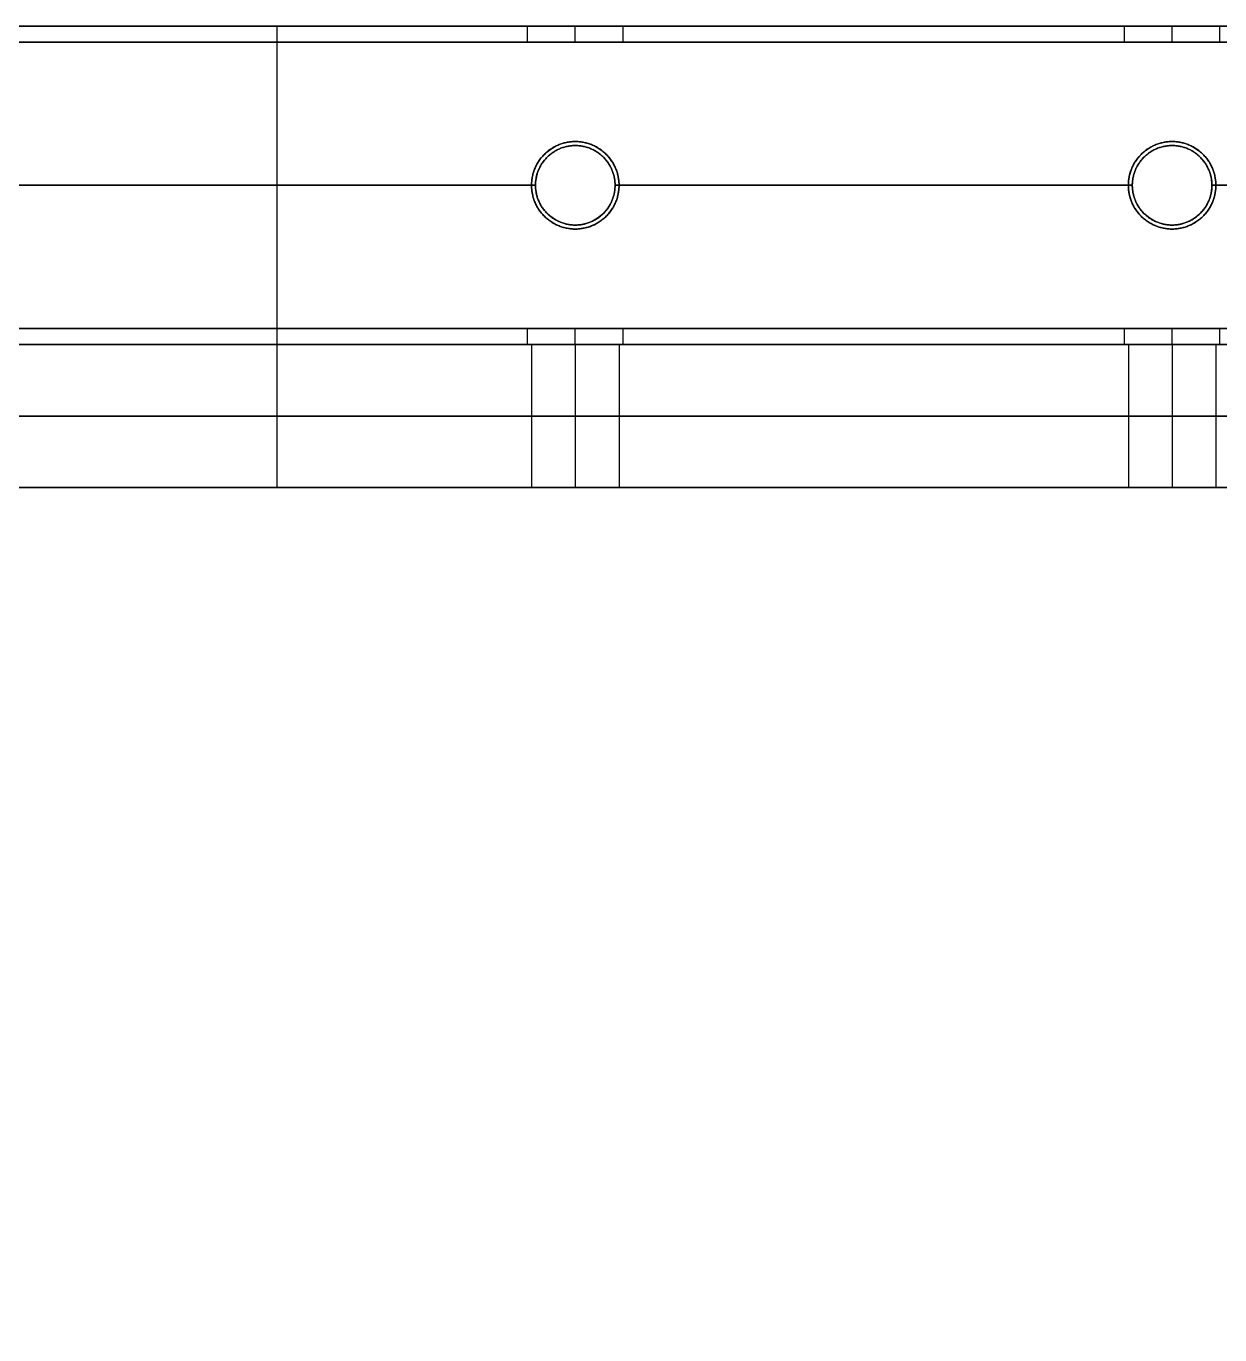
# Model space of a CAD drawing. Header units: millimetres. Extents: x -6529 to 809, y -8611 to 207.
# Drawn here: x 419.5 to 569.5, y -3859.7 to -3695.2 of the extents above; entities that cross this region are included whole.
import ezdxf

# ---------------------------------------------------------------- set-up
doc = ezdxf.new("R2010")
doc.units = ezdxf.units.MM
doc.header["$MEASUREMENT"] = 0
for name, color, linetype, true_color in [('gaten$11mm', 7, 'Continuous', 0xff6a35), ('platen', 7, 'Continuous', 0x007f00), ('staal', 5, 'Continuous', 0x0000ff)]:
    doc.layers.add(name, color=color, linetype=linetype, true_color=true_color)

# ---------------------------------------------------------------- blocks, each defined once
blk = doc.blocks.new('top plaat')
at = {"layer": 'platen'}
for p, q in [((995.5, 25.5), (995.5, 25.5, 18)), ((1070.5, 25.5), (1070.5, 25.5, 18)), ((990, 20), (990, 20, 18)), ((1001, 20), (1001, 20, 18)), ((1065, 20), (1065, 20, 18)), ((1076, 20), (1076, 20, 18)), ((995.5, 14.5), (995.5, 14.5, 18)), ((1070.5, 14.5), (1070.5, 14.5, 18))]:
    blk.add_line(p, q, dxfattribs=at)
for points in [[(1276, 40), (967, 40), (658, 40)], [(1276, 40, 18), (967, 40, 18), (658, 40, 18)], [(1276, 40, 9), (967, 40, 9), (658, 40, 9)], [(967, 40), (967, 40, 9), (967, 40, 18)]]:
    blk.add_open_spline(points, degree=2, dxfattribs=at)
for points, knots in [([(995.5, 25.5), (1001, 25.5), (1001, 20), (1001, 14.5), (995.5, 14.5), (990, 14.5), (990, 20), (990, 25.5), (995.5, 25.5)], [-31.415927, -31.415927, -31.415927, -23.561945, -23.561945, -15.707963, -15.707963, -7.853982, -7.853982, 0, 0, 0]), ([(995.5, 25.5, 18), (1001, 25.5, 18), (1001, 20, 18), (1001, 14.5, 18), (995.5, 14.5, 18), (990, 14.5, 18), (990, 20, 18), (990, 25.5, 18), (995.5, 25.5, 18)], [-31.415927, -31.415927, -31.415927, -23.561945, -23.561945, -15.707963, -15.707963, -7.853982, -7.853982, 0, 0, 0]), ([(995.5, 25.5, 9), (990, 25.5, 9), (990, 20, 9), (990, 14.5, 9), (995.5, 14.5, 9), (1001, 14.5, 9), (1001, 20, 9), (1001, 25.5, 9), (995.5, 25.5, 9)], [0, 0, 0, 7.853982, 7.853982, 15.707963, 15.707963, 23.561945, 23.561945, 31.415927, 31.415927, 31.415927]), ([(1070.5, 25.5), (1076, 25.5), (1076, 20), (1076, 14.5), (1070.5, 14.5), (1065, 14.5), (1065, 20), (1065, 25.5), (1070.5, 25.5)], [-31.415927, -31.415927, -31.415927, -23.561945, -23.561945, -15.707963, -15.707963, -7.853982, -7.853982, 0, 0, 0]), ([(1070.5, 25.5, 18), (1076, 25.5, 18), (1076, 20, 18), (1076, 14.5, 18), (1070.5, 14.5, 18), (1065, 14.5, 18), (1065, 20, 18), (1065, 25.5, 18), (1070.5, 25.5, 18)], [-31.415927, -31.415927, -31.415927, -23.561945, -23.561945, -15.707963, -15.707963, -7.853982, -7.853982, 0, 0, 0]), ([(1070.5, 25.5, 9), (1065, 25.5, 9), (1065, 20, 9), (1065, 14.5, 9), (1070.5, 14.5, 9), (1076, 14.5, 9), (1076, 20, 9), (1076, 25.5, 9), (1070.5, 25.5, 9)], [0, 0, 0, 7.853982, 7.853982, 15.707963, 15.707963, 23.561945, 23.561945, 31.415927, 31.415927, 31.415927])]:
    blk.add_rational_spline(points, [1, 0.707106781187, 1, 0.707106781187, 1, 0.707106781187, 1, 0.707106781187, 1], degree=2, knots=knots, dxfattribs=at)
blk = doc.blocks.new('plaat base')
at = {"layer": 'platen'}
for p, q in [((995.5, 43.5), (995.5, 43.5, 18)), ((1070.5, 43.5), (1070.5, 43.5, 18)), ((990, 38), (990, 38, 18)), ((1001, 38), (1001, 38, 18)), ((1065, 38), (1065, 38, 18)), ((1076, 38), (1076, 38, 18)), ((995.5, 32.5), (995.5, 32.5, 18)), ((1070.5, 32.5), (1070.5, 32.5, 18)), ((58, -600), (1258, -600)), ((58, -600, 18), (1258, -600, 18))]:
    blk.add_line(p, q, dxfattribs=at)
for points in [[(1258, 58), (1108, 58), (958, 58)], [(958, 58), (958, 58, 9), (958, 58, 18)], [(1258, 58, 18), (1108, 58, 18), (958, 58, 18)], [(958, 58), (958, 29), (958, 0)], [(958, 58, 18), (958, 29, 18), (958, 0, 18)], [(1258, 58, 9), (1108, 58, 9), (958, 58, 9)], [(958, 58, 9), (958, 29, 9), (958, 0, 9)], [(958, 29), (958, 29, 9), (958, 29, 18)], [(958, 0), (808, 0), (658, 0)], [(958, 0, 18), (808, 0, 18), (658, 0, 18)], [(958, 0, 9), (808, 0, 9), (658, 0, 9)], [(958, 0), (958, 0, 9), (958, 0, 18)], [(958, -1258), (958, -1229), (958, -1200)], [(958, -1200), (958, -1200, 9), (958, -1200, 18)], [(958, -1258, 18), (958, -1229, 18), (958, -1200, 18)], [(958, -1200), (1137, -1200), (1316, -1200)], [(958, -1200, 18), (1137, -1200, 18), (1316, -1200, 18)], [(958, -1258, 9), (958, -1229, 9), (958, -1200, 9)], [(958, -1200, 9), (1137, -1200, 9), (1316, -1200, 9)], [(958, -1229), (958, -1229, 9), (958, -1229, 18)], [(658, -1258), (808, -1258), (958, -1258)], [(658, -1258, 18), (808, -1258, 18), (958, -1258, 18)], [(658, -1258, 9), (808, -1258, 9), (958, -1258, 9)], [(958, -1258), (958, -1258, 9), (958, -1258, 18)]]:
    blk.add_open_spline(points, degree=2, dxfattribs=at)
for points in [[(995.5, 43.5), (1001, 43.5), (1001, 38), (1001, 32.5), (995.5, 32.5), (990, 32.5), (990, 38), (990, 43.5), (995.5, 43.5)], [(995.5, 43.5, 18), (1001, 43.5, 18), (1001, 38, 18), (1001, 32.5, 18), (995.5, 32.5, 18), (990, 32.5, 18), (990, 38, 18), (990, 43.5, 18), (995.5, 43.5, 18)], [(1070.5, 43.5), (1076, 43.5), (1076, 38), (1076, 32.5), (1070.5, 32.5), (1065, 32.5), (1065, 38), (1065, 43.5), (1070.5, 43.5)], [(1070.5, 43.5, 18), (1076, 43.5, 18), (1076, 38, 18), (1076, 32.5, 18), (1070.5, 32.5, 18), (1065, 32.5, 18), (1065, 38, 18), (1065, 43.5, 18), (1070.5, 43.5, 18)]]:
    blk.add_rational_spline(points, [1, 0.707106781187, 1, 0.707106781187, 1, 0.707106781187, 1, 0.707106781187, 1], degree=2, knots=[-31.415927, -31.415927, -31.415927, -23.561945, -23.561945, -15.707963, -15.707963, -7.853982, -7.853982, 0, 0, 0], dxfattribs=at)

msp = doc.modelspace()

# ---------------------------------------------------------------- linework, layer by layer
at = {"layer": 'gaten$11mm'}
for centre in [(488.53, -3715.21), (563.53, -3715.21)]:
    msp.add_circle(centre, 5.5, dxfattribs=at)
at = {"layer": 'staal'}
for p, q in [((482.53, -3697.21, 20), (482.53, -3695.21, 20)), ((482.53, -3697.21, 1296), (482.53, -3695.21, 1296)), ((488.53, -3697.21, 26), (488.53, -3695.21, 26)), ((488.53, -3697.21, 14), (488.53, -3695.21, 14)), ((488.53, -3697.21, 1302), (488.53, -3695.21, 1302)), ((488.53, -3697.21, 1290), (488.53, -3695.21, 1290)), ((494.53, -3697.21, 20), (494.53, -3695.21, 20)), ((494.53, -3697.21, 1296), (494.53, -3695.21, 1296)), ((557.53, -3697.21, 20), (557.53, -3695.21, 20)), ((557.53, -3697.21, 1296), (557.53, -3695.21, 1296)), ((563.53, -3697.21, 26), (563.53, -3695.21, 26)), ((563.53, -3697.21, 14), (563.53, -3695.21, 14)), ((563.53, -3697.21, 1302), (563.53, -3695.21, 1302)), ((563.53, -3697.21, 1290), (563.53, -3695.21, 1290)), ((569.53, -3697.21, 20), (569.53, -3695.21, 20)), ((569.53, -3697.21, 1296), (569.53, -3695.21, 1296)), ((488.53, -3710.21, 38), (488.53, -3710.21, 40)), ((488.53, -3710.21), (488.53, -3710.21, 2)), ((488.53, -3710.21, 1314), (488.53, -3710.21, 1316)), ((488.53, -3710.21, 1276), (488.53, -3710.21, 1278)), ((563.53, -3710.21, 38), (563.53, -3710.21, 40)), ((563.53, -3710.21), (563.53, -3710.21, 2)), ((563.53, -3710.21, 1314), (563.53, -3710.21, 1316)), ((563.53, -3710.21, 1276), (563.53, -3710.21, 1278)), ((483.53, -3715.21, 38), (483.53, -3715.21, 40)), ((483.53, -3715.21), (483.53, -3715.21, 2)), ((483.53, -3715.21, 1314), (483.53, -3715.21, 1316)), ((483.53, -3715.21, 1276), (483.53, -3715.21, 1278)), ((493.53, -3715.21, 38), (493.53, -3715.21, 40)), ((493.53, -3715.21), (493.53, -3715.21, 2)), ((493.53, -3715.21, 1314), (493.53, -3715.21, 1316)), ((493.53, -3715.21, 1276), (493.53, -3715.21, 1278)), ((558.53, -3715.21, 38), (558.53, -3715.21, 40)), ((558.53, -3715.21), (558.53, -3715.21, 2)), ((558.53, -3715.21, 1314), (558.53, -3715.21, 1316)), ((558.53, -3715.21, 1276), (558.53, -3715.21, 1278)), ((568.53, -3715.21, 38), (568.53, -3715.21, 40)), ((568.53, -3715.21), (568.53, -3715.21, 2)), ((568.53, -3715.21, 1314), (568.53, -3715.21, 1316)), ((568.53, -3715.21, 1276), (568.53, -3715.21, 1278)), ((488.53, -3720.21), (488.53, -3720.21, 2)), ((488.53, -3720.21, 38), (488.53, -3720.21, 40)), ((488.53, -3720.21, 1276), (488.53, -3720.21, 1278)), ((488.53, -3720.21, 1314), (488.53, -3720.21, 1316)), ((563.53, -3720.21), (563.53, -3720.21, 2)), ((563.53, -3720.21, 38), (563.53, -3720.21, 40)), ((563.53, -3720.21, 1276), (563.53, -3720.21, 1278)), ((563.53, -3720.21, 1314), (563.53, -3720.21, 1316)), ((482.53, -3735.21, 20), (482.53, -3733.21, 20)), ((482.53, -3735.21, 1296), (482.53, -3733.21, 1296)), ((488.53, -3735.21, 26), (488.53, -3733.21, 26)), ((488.53, -3735.21, 14), (488.53, -3733.21, 14)), ((488.53, -3735.21, 1302), (488.53, -3733.21, 1302)), ((488.53, -3735.21, 1290), (488.53, -3733.21, 1290)), ((494.53, -3735.21, 20), (494.53, -3733.21, 20)), ((494.53, -3735.21, 1296), (494.53, -3733.21, 1296)), ((557.53, -3735.21, 20), (557.53, -3733.21, 20)), ((557.53, -3735.21, 1296), (557.53, -3733.21, 1296)), ((563.53, -3735.21, 26), (563.53, -3733.21, 26)), ((563.53, -3735.21, 14), (563.53, -3733.21, 14)), ((563.53, -3735.21, 1302), (563.53, -3733.21, 1302)), ((563.53, -3735.21, 1290), (563.53, -3733.21, 1290)), ((569.53, -3735.21, 20), (569.53, -3733.21, 20)), ((569.53, -3735.21, 1296), (569.53, -3733.21, 1296))]:
    msp.add_line(p, q, dxfattribs=at)
for points in [[(-506.97, -3695.21), (809.03, -3695.21), (809.03, -5011.21), (-506.97, -5011.21)], [(-466.97, -3735.21), (769.03, -3735.21), (769.03, -4971.21), (-466.97, -4971.21)]]:
    msp.add_lwpolyline(points, close=True, dxfattribs=at)
for centre in [(488.53, -3715.21), (488.53, -3715.21, 39), (488.53, -3715.21, 1), (488.53, -3715.21, 1276), (488.53, -3715.21, 1315), (488.53, -3715.21, 1277), (563.53, -3715.21), (563.53, -3715.21, 39), (563.53, -3715.21, 1), (563.53, -3715.21, 1276), (563.53, -3715.21, 1315), (563.53, -3715.21, 1277)]:
    msp.add_circle(centre, 5, dxfattribs=at)
for points in [[(809.03, -3695.21), (151.03, -3695.21), (-506.97, -3695.21)], [(809.03, -3695.21, 40), (151.03, -3695.21, 40), (-506.97, -3695.21, 40)], [(-506.97, -3695.21, 1276), (151.03, -3695.21, 1276), (809.03, -3695.21, 1276)], [(-506.97, -3695.21, 1316), (151.03, -3695.21, 1316), (809.03, -3695.21, 1316)], [(482.53, -3695.21, 20), (451.03, -3695.21, 20), (419.53, -3695.21, 20)], [(419.53, -3695.21, 1296), (451.03, -3695.21, 1296), (482.53, -3695.21, 1296)], [(557.53, -3695.21, 20), (526.03, -3695.21, 20), (494.53, -3695.21, 20)], [(494.53, -3695.21, 1296), (526.03, -3695.21, 1296), (557.53, -3695.21, 1296)], [(632.53, -3695.21, 20), (601.03, -3695.21, 20), (569.53, -3695.21, 20)], [(807.03, -3697.21, 38), (151.03, -3697.21, 38), (-504.97, -3697.21, 38)], [(807.03, -3697.21, 2), (151.03, -3697.21, 2), (-504.97, -3697.21, 2)], [(-504.97, -3697.21, 1314), (151.03, -3697.21, 1314), (807.03, -3697.21, 1314)], [(-504.97, -3697.21, 1278), (151.03, -3697.21, 1278), (807.03, -3697.21, 1278)], [(482.53, -3697.21, 20), (451.03, -3697.21, 20), (419.53, -3697.21, 20)], [(419.53, -3697.21, 1296), (451.03, -3697.21, 1296), (482.53, -3697.21, 1296)], [(557.53, -3697.21, 20), (526.03, -3697.21, 20), (494.53, -3697.21, 20)], [(494.53, -3697.21, 1296), (526.03, -3697.21, 1296), (557.53, -3697.21, 1296)], [(632.53, -3697.21, 20), (601.03, -3697.21, 20), (569.53, -3697.21, 20)], [(569.53, -3697.21, 1296), (601.03, -3697.21, 1296), (632.53, -3697.21, 1296)], [(483.53, -3715.21, 40), (451.03, -3715.21, 40), (418.53, -3715.21, 40)], [(483.53, -3715.21, 38), (451.03, -3715.21, 38), (418.53, -3715.21, 38)], [(483.53, -3715.21, 2), (451.03, -3715.21, 2), (418.53, -3715.21, 2)], [(483.53, -3715.21), (451.03, -3715.21), (418.53, -3715.21)], [(418.53, -3715.21, 1316), (451.03, -3715.21, 1316), (483.53, -3715.21, 1316)], [(418.53, -3715.21, 1314), (451.03, -3715.21, 1314), (483.53, -3715.21, 1314)], [(418.53, -3715.21, 1278), (451.03, -3715.21, 1278), (483.53, -3715.21, 1278)], [(418.53, -3715.21, 1276), (451.03, -3715.21, 1276), (483.53, -3715.21, 1276)], [(558.53, -3715.21, 40), (526.03, -3715.21, 40), (493.53, -3715.21, 40)], [(558.53, -3715.21, 38), (526.03, -3715.21, 38), (493.53, -3715.21, 38)], [(558.53, -3715.21, 2), (526.03, -3715.21, 2), (493.53, -3715.21, 2)], [(558.53, -3715.21), (526.03, -3715.21), (493.53, -3715.21)], [(493.53, -3715.21, 1316), (526.03, -3715.21, 1316), (558.53, -3715.21, 1316)], [(493.53, -3715.21, 1314), (526.03, -3715.21, 1314), (558.53, -3715.21, 1314)], [(493.53, -3715.21, 1278), (526.03, -3715.21, 1278), (558.53, -3715.21, 1278)], [(493.53, -3715.21, 1276), (526.03, -3715.21, 1276), (558.53, -3715.21, 1276)], [(633.53, -3715.21, 40), (601.03, -3715.21, 40), (568.53, -3715.21, 40)], [(633.53, -3715.21, 38), (601.03, -3715.21, 38), (568.53, -3715.21, 38)], [(633.53, -3715.21, 2), (601.03, -3715.21, 2), (568.53, -3715.21, 2)], [(633.53, -3715.21), (601.03, -3715.21), (568.53, -3715.21)], [(568.53, -3715.21, 1316), (601.03, -3715.21, 1316), (633.53, -3715.21, 1316)], [(568.53, -3715.21, 1314), (601.03, -3715.21, 1314), (633.53, -3715.21, 1314)], [(568.53, -3715.21, 1278), (601.03, -3715.21, 1278), (633.53, -3715.21, 1278)], [(568.53, -3715.21, 1276), (601.03, -3715.21, 1276), (633.53, -3715.21, 1276)], [(771.03, -3733.21, 38), (151.03, -3733.21, 38), (-468.97, -3733.21, 38)], [(771.03, -3733.21, 2), (151.03, -3733.21, 2), (-468.97, -3733.21, 2)], [(-468.97, -3733.21, 1314), (151.03, -3733.21, 1314), (771.03, -3733.21, 1314)], [(-468.97, -3733.21, 1278), (151.03, -3733.21, 1278), (771.03, -3733.21, 1278)], [(482.53, -3733.21, 20), (451.03, -3733.21, 20), (419.53, -3733.21, 20)], [(419.53, -3733.21, 1296), (451.03, -3733.21, 1296), (482.53, -3733.21, 1296)], [(557.53, -3733.21, 20), (526.03, -3733.21, 20), (494.53, -3733.21, 20)], [(494.53, -3733.21, 1296), (526.03, -3733.21, 1296), (557.53, -3733.21, 1296)], [(632.53, -3733.21, 20), (601.03, -3733.21, 20), (569.53, -3733.21, 20)], [(569.53, -3733.21, 1296), (601.03, -3733.21, 1296), (632.53, -3733.21, 1296)], [(769.03, -3735.21), (151.03, -3735.21), (-466.97, -3735.21)], [(769.03, -3735.21, 40), (151.03, -3735.21, 40), (-466.97, -3735.21, 40)], [(-466.97, -3735.21, 1276), (151.03, -3735.21, 1276), (769.03, -3735.21, 1276)], [(-466.97, -3735.21, 1316), (151.03, -3735.21, 1316), (769.03, -3735.21, 1316)], [(482.53, -3735.21, 20), (451.03, -3735.21, 20), (419.53, -3735.21, 20)], [(419.53, -3735.21, 1296), (451.03, -3735.21, 1296), (482.53, -3735.21, 1296)], [(557.53, -3735.21, 20), (526.03, -3735.21, 20), (494.53, -3735.21, 20)], [(494.53, -3735.21, 1296), (526.03, -3735.21, 1296), (557.53, -3735.21, 1296)], [(632.53, -3735.21, 20), (601.03, -3735.21, 20), (569.53, -3735.21, 20)], [(569.53, -3735.21, 1296), (601.03, -3735.21, 1296), (632.53, -3735.21, 1296)]]:
    msp.add_open_spline(points, degree=2, dxfattribs=at)
for points, weights, knots in [([(413.53, -3695.21, 1302), (419.53, -3695.21, 1302), (419.53, -3695.21, 1296), (419.53, -3695.21, 1290), (413.53, -3695.21, 1290), (407.53, -3695.21, 1290), (407.53, -3695.21, 1296), (407.53, -3695.21, 1302), (413.53, -3695.21, 1302)], [1, 0.707106781187, 1, 0.707106781187, 1, 0.707106781187, 1, 0.707106781187, 1], [-31.415927, -31.415927, -31.415927, -23.561945, -23.561945, -15.707963, -15.707963, -7.853982, -7.853982, 0, 0, 0]), ([(488.53, -3695.21, 26), (482.53, -3695.21, 26), (482.53, -3695.21, 20), (482.53, -3695.21, 14), (488.53, -3695.21, 14), (494.53, -3695.21, 14), (494.53, -3695.21, 20), (494.53, -3695.21, 26), (488.53, -3695.21, 26)], [1, 0.707106781187, 1, 0.707106781187, 1, 0.707106781187, 1, 0.707106781187, 1], [-31.415927, -31.415927, -31.415927, -23.561945, -23.561945, -15.707963, -15.707963, -7.853982, -7.853982, 0, 0, 0]), ([(488.53, -3695.21, 1302), (494.53, -3695.21, 1302), (494.53, -3695.21, 1296), (494.53, -3695.21, 1290), (488.53, -3695.21, 1290), (482.53, -3695.21, 1290), (482.53, -3695.21, 1296), (482.53, -3695.21, 1302), (488.53, -3695.21, 1302)], [0.999999860338, 0.707106851018, 1, 0.707106781187, 1, 0.707106781187, 1, 0.707106851018, 0.999999860338], [-31.415927, -31.415927, -31.415927, -23.561946, -23.561946, -15.707963, -15.707963, -7.853981, -7.853981, 0, 0, 0]), ([(563.53, -3695.21, 26), (557.53, -3695.21, 26), (557.53, -3695.21, 20), (557.53, -3695.21, 14), (563.53, -3695.21, 14), (569.53, -3695.21, 14), (569.53, -3695.21, 20), (569.53, -3695.21, 26), (563.53, -3695.21, 26)], [1, 0.707106781187, 1, 0.707106781187, 1, 0.707106781187, 1, 0.707106781187, 1], [-31.415927, -31.415927, -31.415927, -23.561945, -23.561945, -15.707963, -15.707963, -7.853982, -7.853982, 0, 0, 0]), ([(563.53, -3695.21, 1302), (569.53, -3695.21, 1302), (569.53, -3695.21, 1296), (569.53, -3695.21, 1290), (563.53, -3695.21, 1290), (557.53, -3695.21, 1290), (557.53, -3695.21, 1296), (557.53, -3695.21, 1302), (563.53, -3695.21, 1302)], [1, 0.707106781187, 1, 0.707106781187, 1, 0.707106781187, 1, 0.707106781187, 1], [-31.415927, -31.415927, -31.415927, -23.561945, -23.561945, -15.707963, -15.707963, -7.853982, -7.853982, 0, 0, 0]), ([(488.53, -3697.21, 26), (494.53, -3697.21, 26), (494.53, -3697.21, 20), (494.53, -3697.21, 14), (488.53, -3697.21, 14), (482.53, -3697.21, 14), (482.53, -3697.21, 20), (482.53, -3697.21, 26), (488.53, -3697.21, 26)], [1, 0.707106781187, 1, 0.707106781187, 1, 0.707106781187, 1, 0.707106781187, 1], [0, 0, 0, 7.853982, 7.853982, 15.707963, 15.707963, 23.561945, 23.561945, 31.415927, 31.415927, 31.415927]), ([(488.53, -3697.21, 1302), (482.53, -3697.21, 1302), (482.53, -3697.21, 1296), (482.53, -3697.21, 1290), (488.53, -3697.21, 1290), (494.53, -3697.21, 1290), (494.53, -3697.21, 1296), (494.53, -3697.21, 1302), (488.53, -3697.21, 1302)], [1, 0.707106781187, 1, 0.707106781187, 1, 0.707106781187, 1, 0.707106781187, 1], [0, 0, 0, 7.853982, 7.853982, 15.707963, 15.707963, 23.561945, 23.561945, 31.415927, 31.415927, 31.415927]), ([(563.53, -3697.21, 26), (569.53, -3697.21, 26), (569.53, -3697.21, 20), (569.53, -3697.21, 14), (563.53, -3697.21, 14), (557.53, -3697.21, 14), (557.53, -3697.21, 20), (557.53, -3697.21, 26), (563.53, -3697.21, 26)], [1, 0.707106781187, 1, 0.707106781187, 1, 0.707106781187, 1, 0.707106781187, 1], [0, 0, 0, 7.853982, 7.853982, 15.707963, 15.707963, 23.561945, 23.561945, 31.415927, 31.415927, 31.415927]), ([(563.53, -3697.21, 1302), (557.53, -3697.21, 1302), (557.53, -3697.21, 1296), (557.53, -3697.21, 1290), (563.53, -3697.21, 1290), (569.53, -3697.21, 1290), (569.53, -3697.21, 1296), (569.53, -3697.21, 1302), (563.53, -3697.21, 1302)], [1, 0.707106781187, 1, 0.707106781187, 1, 0.707106781187, 1, 0.707106781187, 1], [0, 0, 0, 7.853982, 7.853982, 15.707963, 15.707963, 23.561945, 23.561945, 31.415927, 31.415927, 31.415927]), ([(488.53, -3720.21, 40), (483.53, -3720.21, 40), (483.53, -3715.21, 40), (483.53, -3710.21, 40), (488.53, -3710.21, 40), (493.53, -3710.21, 40), (493.53, -3715.21, 40), (493.53, -3720.21, 40), (488.53, -3720.21, 40)], [1, 0.707106781187, 1, 0.707106781187, 1, 0.707106781187, 1, 0.707106781187, 1], [-31.415927, -31.415927, -31.415927, -23.561945, -23.561945, -15.707963, -15.707963, -7.853982, -7.853982, 0, 0, 0]), ([(488.53, -3720.21, 38), (493.53, -3720.21, 38), (493.53, -3715.21, 38), (493.53, -3710.21, 38), (488.53, -3710.21, 38), (483.53, -3710.21, 38), (483.53, -3715.21, 38), (483.53, -3720.21, 38), (488.53, -3720.21, 38)], [1, 0.707106781187, 1, 0.707106781187, 1, 0.707106781187, 1, 0.707106781187, 1], [0, 0, 0, 7.853982, 7.853982, 15.707963, 15.707963, 23.561945, 23.561945, 31.415927, 31.415927, 31.415927]), ([(488.53, -3720.21, 2), (483.53, -3720.21, 2), (483.53, -3715.21, 2), (483.53, -3710.21, 2), (488.53, -3710.21, 2), (493.53, -3710.21, 2), (493.53, -3715.21, 2), (493.53, -3720.21, 2), (488.53, -3720.21, 2)], [1, 0.707106781187, 1, 0.707106781187, 1, 0.707106781187, 1, 0.707106781187, 1], [-31.415927, -31.415927, -31.415927, -23.561945, -23.561945, -15.707963, -15.707963, -7.853982, -7.853982, 0, 0, 0]), ([(488.53, -3720.21, 1316), (493.53, -3720.21, 1316), (493.53, -3715.21, 1316), (493.53, -3710.21, 1316), (488.53, -3710.21, 1316), (483.53, -3710.21, 1316), (483.53, -3715.21, 1316), (483.53, -3720.21, 1316), (488.53, -3720.21, 1316)], [1, 0.707106781187, 1, 0.707106781187, 1, 0.707106781187, 1, 0.707106781187, 1], [-31.415927, -31.415927, -31.415927, -23.561945, -23.561945, -15.707963, -15.707963, -7.853982, -7.853982, 0, 0, 0]), ([(488.53, -3720.21, 1314), (483.53, -3720.21, 1314), (483.53, -3715.21, 1314), (483.53, -3710.21, 1314), (488.53, -3710.21, 1314), (493.53, -3710.21, 1314), (493.53, -3715.21, 1314), (493.53, -3720.21, 1314), (488.53, -3720.21, 1314)], [1, 0.707106781187, 1, 0.707106781187, 1, 0.707106781187, 1, 0.707106781187, 1], [0, 0, 0, 7.853982, 7.853982, 15.707963, 15.707963, 23.561945, 23.561945, 31.415927, 31.415927, 31.415927]), ([(488.53, -3720.21, 1278), (493.53, -3720.21, 1278), (493.53, -3715.21, 1278), (493.53, -3710.21, 1278), (488.53, -3710.21, 1278), (483.53, -3710.21, 1278), (483.53, -3715.21, 1278), (483.53, -3720.21, 1278), (488.53, -3720.21, 1278)], [1, 0.707106781187, 1, 0.707106781187, 1, 0.707106781187, 1, 0.707106781187, 1], [-31.415927, -31.415927, -31.415927, -23.561945, -23.561945, -15.707963, -15.707963, -7.853982, -7.853982, 0, 0, 0]), ([(563.53, -3720.21, 40), (558.53, -3720.21, 40), (558.53, -3715.21, 40), (558.53, -3710.21, 40), (563.53, -3710.21, 40), (568.53, -3710.21, 40), (568.53, -3715.21, 40), (568.53, -3720.21, 40), (563.53, -3720.21, 40)], [1, 0.707106781187, 1, 0.707106781187, 1, 0.707106781187, 1, 0.707106781187, 1], [-31.415927, -31.415927, -31.415927, -23.561945, -23.561945, -15.707963, -15.707963, -7.853982, -7.853982, 0, 0, 0]), ([(563.53, -3720.21, 38), (568.53, -3720.21, 38), (568.53, -3715.21, 38), (568.53, -3710.21, 38), (563.53, -3710.21, 38), (558.53, -3710.21, 38), (558.53, -3715.21, 38), (558.53, -3720.21, 38), (563.53, -3720.21, 38)], [1, 0.707106781187, 1, 0.707106781187, 1, 0.707106781187, 1, 0.707106781187, 1], [0, 0, 0, 7.853982, 7.853982, 15.707963, 15.707963, 23.561945, 23.561945, 31.415927, 31.415927, 31.415927]), ([(563.53, -3720.21, 2), (558.53, -3720.21, 2), (558.53, -3715.21, 2), (558.53, -3710.21, 2), (563.53, -3710.21, 2), (568.53, -3710.21, 2), (568.53, -3715.21, 2), (568.53, -3720.21, 2), (563.53, -3720.21, 2)], [1, 0.707106781187, 1, 0.707106781187, 1, 0.707106781187, 1, 0.707106781187, 1], [-31.415927, -31.415927, -31.415927, -23.561945, -23.561945, -15.707963, -15.707963, -7.853982, -7.853982, 0, 0, 0]), ([(563.53, -3720.21, 1316), (568.53, -3720.21, 1316), (568.53, -3715.21, 1316), (568.53, -3710.21, 1316), (563.53, -3710.21, 1316), (558.53, -3710.21, 1316), (558.53, -3715.21, 1316), (558.53, -3720.21, 1316), (563.53, -3720.21, 1316)], [1, 0.707106781187, 1, 0.707106781187, 1, 0.707106781187, 1, 0.707106781187, 1], [-31.415927, -31.415927, -31.415927, -23.561945, -23.561945, -15.707963, -15.707963, -7.853982, -7.853982, 0, 0, 0]), ([(563.53, -3720.21, 1314), (558.53, -3720.21, 1314), (558.53, -3715.21, 1314), (558.53, -3710.21, 1314), (563.53, -3710.21, 1314), (568.53, -3710.21, 1314), (568.53, -3715.21, 1314), (568.53, -3720.21, 1314), (563.53, -3720.21, 1314)], [1, 0.707106781187, 1, 0.707106781187, 1, 0.707106781187, 1, 0.707106781187, 1], [0, 0, 0, 7.853982, 7.853982, 15.707963, 15.707963, 23.561945, 23.561945, 31.415927, 31.415927, 31.415927]), ([(563.53, -3720.21, 1278), (568.53, -3720.21, 1278), (568.53, -3715.21, 1278), (568.53, -3710.21, 1278), (563.53, -3710.21, 1278), (558.53, -3710.21, 1278), (558.53, -3715.21, 1278), (558.53, -3720.21, 1278), (563.53, -3720.21, 1278)], [1, 0.707106781187, 1, 0.707106781187, 1, 0.707106781187, 1, 0.707106781187, 1], [-31.415927, -31.415927, -31.415927, -23.561945, -23.561945, -15.707963, -15.707963, -7.853982, -7.853982, 0, 0, 0]), ([(488.53, -3733.21, 26), (482.53, -3733.21, 26), (482.53, -3733.21, 20), (482.53, -3733.21, 14), (488.53, -3733.21, 14), (494.53, -3733.21, 14), (494.53, -3733.21, 20), (494.53, -3733.21, 26), (488.53, -3733.21, 26)], [1, 0.707106781187, 1, 0.707106781187, 1, 0.707106781187, 1, 0.707106781187, 1], [-31.415927, -31.415927, -31.415927, -23.561945, -23.561945, -15.707963, -15.707963, -7.853982, -7.853982, 0, 0, 0]), ([(488.53, -3733.21, 1302), (494.53, -3733.21, 1302), (494.53, -3733.21, 1296), (494.53, -3733.21, 1290), (488.53, -3733.21, 1290), (482.53, -3733.21, 1290), (482.53, -3733.21, 1296), (482.53, -3733.21, 1302), (488.53, -3733.21, 1302)], [1, 0.707106781187, 1, 0.707106781187, 1, 0.707106781187, 1, 0.707106781187, 1], [-31.415927, -31.415927, -31.415927, -23.561945, -23.561945, -15.707963, -15.707963, -7.853982, -7.853982, 0, 0, 0]), ([(563.53, -3733.21, 26), (557.53, -3733.21, 26), (557.53, -3733.21, 20), (557.53, -3733.21, 14), (563.53, -3733.21, 14), (569.53, -3733.21, 14), (569.53, -3733.21, 20), (569.53, -3733.21, 26), (563.53, -3733.21, 26)], [1, 0.707106781187, 1, 0.707106781187, 1, 0.707106781187, 1, 0.707106781187, 1], [-31.415927, -31.415927, -31.415927, -23.561945, -23.561945, -15.707963, -15.707963, -7.853982, -7.853982, 0, 0, 0]), ([(563.53, -3733.21, 1302), (569.53, -3733.21, 1302), (569.53, -3733.21, 1296), (569.53, -3733.21, 1290), (563.53, -3733.21, 1290), (557.53, -3733.21, 1290), (557.53, -3733.21, 1296), (557.53, -3733.21, 1302), (563.53, -3733.21, 1302)], [1, 0.707106781187, 1, 0.707106781187, 1, 0.707106781187, 1, 0.707106781187, 1], [-31.415927, -31.415927, -31.415927, -23.561945, -23.561945, -15.707963, -15.707963, -7.853982, -7.853982, 0, 0, 0]), ([(488.53, -3735.21, 26), (494.53, -3735.21, 26), (494.53, -3735.21, 20), (494.53, -3735.21, 14), (488.53, -3735.21, 14), (482.53, -3735.21, 14), (482.53, -3735.21, 20), (482.53, -3735.21, 26), (488.53, -3735.21, 26)], [1, 0.707106781187, 1, 0.707106781187, 1, 0.707106781187, 1, 0.707106781187, 1], [0, 0, 0, 7.853982, 7.853982, 15.707963, 15.707963, 23.561945, 23.561945, 31.415927, 31.415927, 31.415927]), ([(488.53, -3735.21, 1302), (482.53, -3735.21, 1302), (482.53, -3735.21, 1296), (482.53, -3735.21, 1290), (488.53, -3735.21, 1290), (494.53, -3735.21, 1290), (494.53, -3735.21, 1296), (494.53, -3735.21, 1302), (488.53, -3735.21, 1302)], [0.999999860338, 0.707106851018, 1, 0.707106781187, 1, 0.707106781187, 1, 0.707106851018, 0.999999860338], [0, 0, 0, 7.853981, 7.853981, 15.707963, 15.707963, 23.561946, 23.561946, 31.415927, 31.415927, 31.415927]), ([(563.53, -3735.21, 26), (569.53, -3735.21, 26), (569.53, -3735.21, 20), (569.53, -3735.21, 14), (563.53, -3735.21, 14), (557.53, -3735.21, 14), (557.53, -3735.21, 20), (557.53, -3735.21, 26), (563.53, -3735.21, 26)], [1, 0.707106781187, 1, 0.707106781187, 1, 0.707106781187, 1, 0.707106781187, 1], [0, 0, 0, 7.853982, 7.853982, 15.707963, 15.707963, 23.561945, 23.561945, 31.415927, 31.415927, 31.415927]), ([(563.53, -3735.21, 1302), (557.53, -3735.21, 1302), (557.53, -3735.21, 1296), (557.53, -3735.21, 1290), (563.53, -3735.21, 1290), (569.53, -3735.21, 1290), (569.53, -3735.21, 1296), (569.53, -3735.21, 1302), (563.53, -3735.21, 1302)], [1, 0.707106781187, 1, 0.707106781187, 1, 0.707106781187, 1, 0.707106781187, 1], [0, 0, 0, 7.853982, 7.853982, 15.707963, 15.707963, 23.561945, 23.561945, 31.415927, 31.415927, 31.415927])]:
    msp.add_rational_spline(points, weights, degree=2, knots=knots, dxfattribs=at)

# ---------------------------------------------------------------- block references
at = {"layer": 'platen'}
for name, p in [('top plaat', (-506.97, -3735.21, 1316)), ('plaat base', (-506.97, -3753.21, 40))]:
    msp.add_blockref(name, p, dxfattribs=at)
at = {"layer": 'platen', "extrusion": (0, -1, 0)}
msp.add_blockref('plaat base', (-506.97, 1258, 3735.21), dxfattribs=at)

doc.saveas('drawing.dxf')
